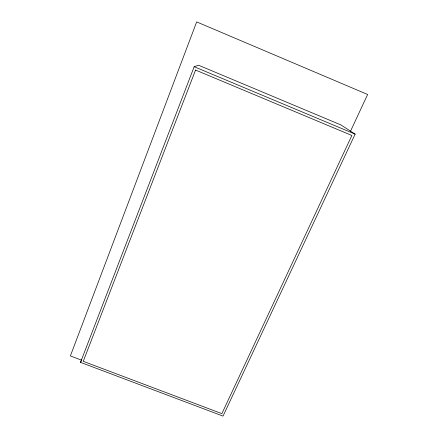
<?xml version="1.0" encoding="UTF-8"?>
<svg xmlns="http://www.w3.org/2000/svg" width="438" height="438" viewBox="0 0 438 438"><rect width="100%" height="100%" fill="white"/><g stroke="black" fill="none" stroke-linecap="round" stroke-linejoin="round"><path stroke-width="0.66" d="M80.526 362.363L194.176 66.707L198.507 65.202L340.906 124.918L355.136 134.132L223.03 416.1L80.526 362.363L81.725 359.91M350.312 131.652L367.624 94.482L196.673 21.9L70.376 355.946L81.851 360.282M194.176 66.707L355.136 134.132M195.562 70.042L83.253 361.328L221.874 413.636L351.867 135.468L195.562 70.042"/></g></svg>
